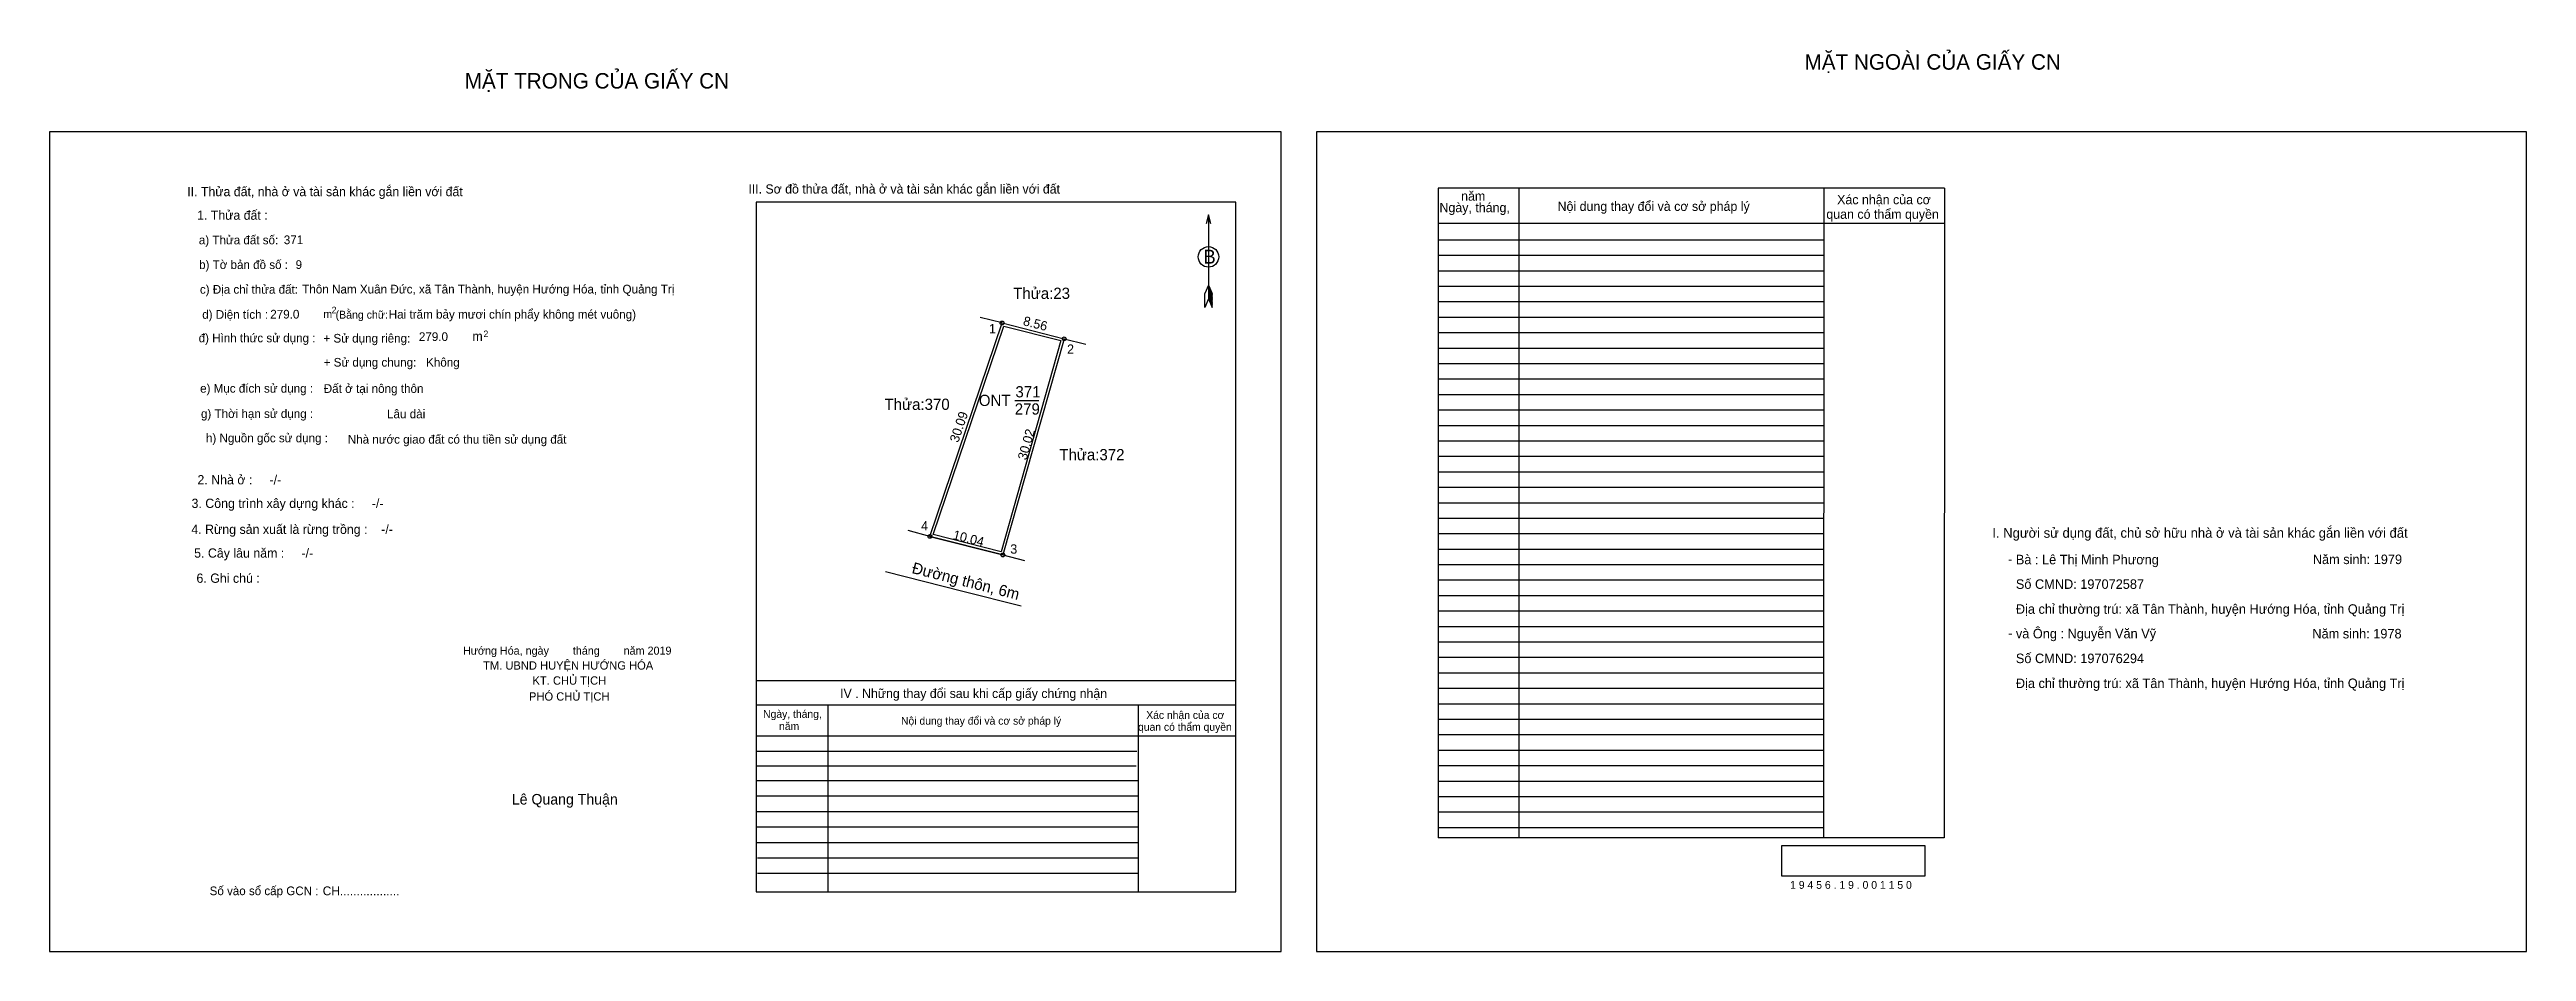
# Model space of a CAD drawing. Extents: x 539450 to 539781, y 1836830 to 1836951.
import ezdxf

# ---------------------------------------------------------------- set-up
doc = ezdxf.new("R2010")
doc.units = 0
for name, color, linetype in [('Default', 7, 'Continuous'), ('Level 1', 7, 'Continuous'), ('Level 10', 7, 'Continuous'), ('Level 11', 7, 'Continuous'), ('Level 13', 7, 'Continuous'), ('Level 27', 7, 'Continuous'), ('Level 35', 7, 'Continuous'), ('Level 36', 7, 'Continuous'), ('Level 40', 7, 'Continuous'), ('Level 49', 7, 'Continuous'), ('Level 5', 7, 'Continuous'), ('Level 52', 7, 'Continuous'), ('Level 55', 7, 'Continuous'), ('Level 6', 7, 'Continuous'), ('Level 7', 7, 'Continuous'), ('Level 8', 7, 'Continuous'), ('Level 9', 7, 'Continuous')]:
    doc.layers.add(name, color=color, linetype=linetype)

msp = doc.modelspace()

# ---------------------------------------------------------------- linework, layer by layer
at = {"layer": 'Level 1'}
for p, q in [((539450.32, 1836939.92), (539450.32, 1836939.92)), ((539619.51, 1836939.92), (539619.51, 1836939.92)), ((539605.1, 1836928.84), (539605.1, 1836917.59)), ((539604.6, 1836916.44), (539604.63, 1836918.3)), ((539605.1, 1836917.59), (539604.6, 1836916.44)), ((539605.1, 1836919.45), (539604.63, 1836918.3)), ((539605.1, 1836919.45), (539605.57, 1836918.3)), ((539605.1, 1836919.29), (539605.57, 1836918.13)), ((539605.1, 1836919.12), (539605.57, 1836917.97)), ((539605.1, 1836918.96), (539605.58, 1836917.8)), ((539605.1, 1836918.8), (539605.58, 1836917.64)), ((539605.1, 1836918.63), (539605.58, 1836917.47)), ((539605.1, 1836918.47), (539605.58, 1836917.3)), ((539605.1, 1836918.31), (539605.59, 1836917.13)), ((539605.1, 1836918.15), (539605.59, 1836916.97)), ((539605.1, 1836917.99), (539605.59, 1836916.8)), ((539605.1, 1836917.83), (539605.59, 1836916.64)), ((539605.1, 1836917.59), (539605.59, 1836916.44)), ((539605.59, 1836916.44), (539605.57, 1836918.3)), ((539614.8, 1836830.42), (539614.8, 1836830.42)), ((539781.12, 1836830.42), (539781.12, 1836830.42))]:
    msp.add_line(p, q, dxfattribs=at)
msp.add_lwpolyline([(539605.42, 1836927.64), (539605.1, 1836928.84), (539604.77, 1836927.64)], dxfattribs=at)
msp.add_circle((539605.1, 1836923.21), 1.37, dxfattribs=at)
at = {"layer": 'Level 10'}
msp.add_line((539567.9, 1836885.87), (539577.63, 1836883.39), dxfattribs=at)
for points in [[(539567.9, 1836885.87), (539577.53, 1836914.38), (539585.83, 1836912.27), (539577.63, 1836883.39)], [(539568.35, 1836886.12), (539577.76, 1836913.96), (539585.4, 1836912.02), (539577.39, 1836883.81)]]:
    msp.add_lwpolyline(points, close=True, dxfattribs=at)
at = {"layer": 'Level 11'}
for centre in [(539577.53, 1836914.38), (539585.83, 1836912.27), (539567.9, 1836885.87), (539567.9, 1836885.87), (539577.63, 1836883.39)]:
    msp.add_circle(centre, 0.25, dxfattribs=at)
at = {"layer": 'Level 27'}
for p, q in [((539577.53, 1836914.38), (539574.62, 1836915.12)), ((539585.83, 1836912.27), (539588.74, 1836911.53)), ((539567.9, 1836885.87), (539565, 1836886.65)), ((539577.63, 1836883.39), (539580.54, 1836882.65))]:
    msp.add_line(p, q, dxfattribs=at)
at = {"layer": 'Level 35'}
for p, q in [((539561.96, 1836881.18), (539572.31, 1836878.55)), ((539572.31, 1836878.55), (539580.08, 1836876.58))]:
    msp.add_line(p, q, dxfattribs=at)
at = {"layer": 'Level 40'}
msp.add_lwpolyline([(539450.32, 1836830.42), (539614.8, 1836830.42), (539614.8, 1836939.92), (539450.32, 1836939.92)], close=True, dxfattribs=at)
at = {"layer": 'Level 52'}
for p, q in [((539703.4, 1836932.39), (539635.76, 1836932.39)), ((539635.76, 1836932.39), (539635.76, 1836845.59)), ((539646.54, 1836932.39), (539646.54, 1836845.59)), ((539687.27, 1836932.39), (539687.24, 1836845.59)), ((539703.4, 1836932.39), (539703.37, 1836845.59)), ((539703.4, 1836927.67), (539635.76, 1836927.67)), ((539687.27, 1836925.45), (539635.76, 1836925.45)), ((539687.27, 1836923.39), (539635.76, 1836923.39)), ((539687.27, 1836921.32), (539635.76, 1836921.32)), ((539687.27, 1836919.26), (539635.76, 1836919.26)), ((539687.27, 1836917.19), (539635.76, 1836917.19)), ((539687.27, 1836915.12), (539635.76, 1836915.12)), ((539687.26, 1836913.06), (539635.76, 1836913.06)), ((539687.26, 1836910.99), (539635.76, 1836910.99)), ((539687.26, 1836908.93), (539635.76, 1836908.93)), ((539687.26, 1836906.86), (539635.76, 1836906.86)), ((539687.26, 1836904.79), (539635.76, 1836904.79)), ((539687.26, 1836902.73), (539635.76, 1836902.73)), ((539687.26, 1836900.66), (539635.76, 1836900.66)), ((539687.26, 1836898.6), (539635.76, 1836898.6)), ((539687.26, 1836896.53), (539635.76, 1836896.53)), ((539687.26, 1836894.46), (539635.76, 1836894.46)), ((539687.26, 1836892.4), (539635.76, 1836892.4)), ((539687.26, 1836890.33), (539635.76, 1836890.33)), ((539687.26, 1836888.27), (539635.76, 1836888.27)), ((539687.25, 1836886.2), (539635.76, 1836886.2)), ((539687.25, 1836884.13), (539635.76, 1836884.13)), ((539687.25, 1836882.07), (539635.76, 1836882.07)), ((539687.25, 1836880), (539635.76, 1836880)), ((539687.25, 1836877.94), (539635.76, 1836877.94)), ((539687.25, 1836875.87), (539635.76, 1836875.87)), ((539687.25, 1836873.8), (539635.76, 1836873.8)), ((539687.25, 1836871.74), (539635.76, 1836871.74)), ((539687.25, 1836869.67), (539635.76, 1836869.67)), ((539687.25, 1836867.61), (539635.76, 1836867.61)), ((539687.25, 1836865.54), (539635.76, 1836865.54)), ((539687.25, 1836863.47), (539635.76, 1836863.47)), ((539687.25, 1836861.41), (539635.76, 1836861.41)), ((539687.25, 1836859.34), (539635.76, 1836859.34)), ((539687.24, 1836857.28), (539635.76, 1836857.28)), ((539687.24, 1836855.21), (539635.76, 1836855.21)), ((539687.24, 1836853.14), (539635.76, 1836853.14)), ((539687.24, 1836851.08), (539635.76, 1836851.08)), ((539687.24, 1836849.01), (539635.76, 1836849.01)), ((539687.24, 1836846.95), (539635.76, 1836846.95)), ((539703.37, 1836845.59), (539635.76, 1836845.59))]:
    msp.add_line(p, q, dxfattribs=at)
msp.add_lwpolyline([(539619.51, 1836830.42), (539781.12, 1836830.42), (539781.12, 1836939.92), (539619.51, 1836939.92)], close=True, dxfattribs=at)
at = {"layer": 'Level 6'}
msp.add_lwpolyline([(539681.69, 1836844.59), (539700.77, 1836844.59), (539700.77, 1836840.49), (539681.69, 1836840.49)], close=True, dxfattribs=at)
at = {"layer": 'Level 7'}
for p, q in [((539595.54, 1836857.14), (539544.69, 1836857.14)), ((539595.45, 1836855.18), (539544.69, 1836855.18)), ((539595.71, 1836853.22), (539544.69, 1836853.22)), ((539595.71, 1836851.15), (539544.69, 1836851.15)), ((539595.71, 1836849.09), (539544.69, 1836849.09)), ((539595.71, 1836847.02), (539544.69, 1836847.02)), ((539595.71, 1836844.95), (539544.69, 1836844.95)), ((539595.71, 1836842.89), (539544.86, 1836842.89)), ((539595.71, 1836840.82), (539544.86, 1836840.82))]:
    msp.add_line(p, q, dxfattribs=at)
at = {"layer": 'Level 8'}
for p, q in [((539608.74, 1836930.54), (539544.69, 1836930.54)), ((539544.69, 1836930.54), (539544.69, 1836838.39)), ((539608.74, 1836838.39), (539608.74, 1836930.54)), ((539608.74, 1836866.57), (539544.69, 1836866.57)), ((539608.74, 1836863.32), (539544.69, 1836863.32)), ((539554.25, 1836863.32), (539554.25, 1836838.39)), ((539595.71, 1836863.32), (539595.71, 1836838.39)), ((539608.74, 1836859.19), (539544.69, 1836859.19)), ((539544.69, 1836838.39), (539608.74, 1836838.39))]:
    msp.add_line(p, q, dxfattribs=at)
at = {"layer": 'Level 9'}
msp.add_line((539579.22, 1836904.04), (539582.46, 1836904.04), dxfattribs=at)

# ---------------------------------------------------------------- texts
at = {"layer": 'Default'}
for s, p in [('e) Mục đích sử dụng :', (539470.43, 1836905.07)), ('g) Thời hạn sử dụng :', (539470.54, 1836901.69)), ('h) Nguồn gốc sử dụng :', (539471.21, 1836898.44)), ('Nhà nước giao đất có thu tiền sử dụng đất', (539490.15, 1836898.26))]:
    msp.add_text(s, height=1.159, dxfattribs=at).set_placement(p)
at = {"layer": 'Level 1'}
msp.add_text('B', height=1.86, dxfattribs=at).set_placement((539604.41, 1836922.31))
at = {"layer": 'Level 13'}
for s, p in [('ONT', (539574.43, 1836903.29)), ('279', (539579.23, 1836902.14)), ('371', (539579.32, 1836904.44))]:
    msp.add_text(s, height=1.5, dxfattribs=at).set_placement(p)
at = {"layer": 'Level 36'}
for s, p in [('Thửa:23', (539579.02, 1836917.6)), ('Thửa:370', (539561.83, 1836902.77)), ('Thửa:372', (539585.18, 1836896.04))]:
    msp.add_text(s, height=1.5, dxfattribs=at).set_placement(p)
at = {"layer": 'Level 49'}
for s, rotation, p in [('8.56', 345.7366, (539580.25, 1836914.1)), ('30.09', 71.3363, (539571.68, 1836898.32)), ('30.02', 74.149, (539580.79, 1836895.98)), ('10.04', 345.7008, (539570.88, 1836885.52))]:
    msp.add_text(s, height=1.25, rotation=rotation, dxfattribs=at).set_placement(p)
at = {"layer": 'Level 5'}
msp.add_text('Đường thôn, 6m', height=1.5, rotation=345.7476, dxfattribs=at).set_placement((539565.39, 1836880.99))
at = {"layer": 'Level 52'}
for s, height, p in [('Ngày, tháng,', 1.2396, (539635.95, 1836929.18)), ('năm', 1.24, (539638.84, 1836930.72)), ('Nội dung thay đổi và cơ sở pháp lý', 1.2396, (539651.72, 1836929.35)), ('Xác nhận của cơ', 1.2396, (539689.06, 1836930.24)), (' quan có thẩm quyền', 1.2396, (539687.16, 1836928.3))]:
    msp.add_text(s, height=height, dxfattribs=at).set_placement(p)
at = {"layer": 'Level 55'}
for s, height, p in [('370', 0.055, (539577.47, 1836914.32)), ('1', 0.2, (539577.47, 1836914.38)), ('23', 0.055, (539577.49, 1836914.32)), ('23', 0.055, (539577.49, 1836914.32)), ('372', 0.055, (539585.77, 1836912.22)), ('372', 0.055, (539585.77, 1836912.22)), ('2', 0.2, (539585.76, 1836912.27)), ('23', 0.055, (539585.79, 1836912.22)), ('23', 0.055, (539585.79, 1836912.22)), ('4', 0.2, (539567.83, 1836885.87)), ('370', 0.055, (539567.84, 1836885.81)), ('0', 0.055, (539567.88, 1836885.81)), ('372', 0.055, (539577.57, 1836883.33)), ('372', 0.055, (539577.57, 1836883.33)), ('3', 0.2, (539577.57, 1836883.39)), ('0', 0.055, (539577.61, 1836883.33))]:
    msp.add_text(s, height=height, dxfattribs=at).set_placement(p)
at = {"layer": 'Level 6'}
for s, height, p in [('371', 1.164, (539481.6, 1836924.91)), ('9', 1.16, (539483.18, 1836921.6)), ('Thôn Nam Xuân Đức, xã Tân Thành, huyện Hướng Hóa, tỉnh Quảng Trị', 1.1652, (539484.06, 1836918.32)), ('279.0', 1.164, (539479.79, 1836914.97)), ('Hai trăm bảy mươi chín phẩy không mét vuông)', 1.1636, (539495.62, 1836914.96)), ('279.0', 1.164, (539499.64, 1836911.97)), ('Đất ở tại nông thôn', 1.1652, (539486.94, 1836905.04)), ('Lâu dài', 1.165, (539495.39, 1836901.65)), ('Bà : Lê Thị Minh Phương', 1.2726, (539712.93, 1836882.14)), ('Năm sinh: 1979', 1.2726, (539752.59, 1836882.17)), ('Số CMND: 197072587', 1.2726, (539712.93, 1836878.86)), ('Địa chỉ thường trú: xã Tân Thành, huyện Hướng Hóa, tỉnh Quảng Trị', 1.2726, (539712.93, 1836875.53)), ('và Ông : Nguyễn Văn Vỹ', 1.2726, (539712.93, 1836872.25)), ('Năm sinh: 1978', 1.2726, (539752.53, 1836872.24)), ('Số CMND: 197076294', 1.2726, (539712.93, 1836868.94)), ('Địa chỉ thường trú: xã Tân Thành, huyện Hướng Hóa, tỉnh Quảng Trị', 1.2726, (539712.93, 1836865.61)), ('1 9 4 5 6 . 1 9 . 0 0 1 1 5 0', 1.0413, (539682.78, 1836838.79))]:
    msp.add_text(s, height=height, dxfattribs=at).set_placement(p)
at = {"layer": 'Level 7'}
for s, height, p in [('MẶT NGOÀI CỦA GIẤY CN', 2.0659, (539684.71, 1836948.22)), ('MẶT TRONG CỦA GIẤY CN', 2.0659, (539505.77, 1836945.7)), ('II. Thửa đất, nhà ở và tài sản khác gắn liền với đất', 1.2292, (539468.71, 1836931.32)), ('III. Sơ đồ thửa đất, nhà ở và tài sản khác gắn liền với đất', 1.2292, (539543.65, 1836931.67)), ('1. Thửa đất :', 1.2292, (539470.03, 1836928.17)), ('a) Thửa đất số:', 1.159, (539470.26, 1836924.89)), ('b) Tờ bản đồ số :', 1.159, (539470.29, 1836921.59)), ('c) Địa chỉ thửa đất:', 1.159, (539470.4, 1836918.29)), ('d) Diện tích :', 1.159, (539470.71, 1836914.94)), ('m', 1.05, (539486.89, 1836915.05)), ('2', 0.878, (539487.99, 1836915.67)), ('(Bằng chữ:', 1.054, (539488.52, 1836914.96)), ('đ) Hình thức sử dụng :', 1.159, (539470.23, 1836911.8)), ('+ Sử dụng riêng:', 1.159, (539486.9, 1836911.76)), ('m', 1.24, (539506.79, 1836911.99)), ('2', 0.878, (539508.27, 1836912.49)), ('+ Sử dụng chung:', 1.159, (539486.93, 1836908.55)), ('Không', 1.159, (539500.61, 1836908.55)), ('2. Nhà ở :     -/-', 1.2362, (539470.07, 1836892.82)), ('3. Công trình xây dựng khác :     -/-', 1.2362, (539469.28, 1836889.67)), ('4. Rừng sản xuất là rừng trồng :    -/-', 1.2362, (539469.25, 1836886.2)), ('I. Người sử dụng đất, chủ sở hữu nhà ở và tài sản khác gắn liền với đất', 1.3015, (539709.79, 1836885.69)), ('5. Cây lâu năm :     -/-', 1.2362, (539469.63, 1836883.03)), ('6. Ghi chú :', 1.2362, (539469.94, 1836879.67)), ('-', 1.32, (539711.88, 1836882.18)), ('Hướng Hóa, ngày        tháng        năm 2019', 1.074, (539505.53, 1836870.07)), ('-', 1.32, (539711.9, 1836872.29)), ('TM. UBND HUYỆN HƯỚNG HÓA', 1.1129, (539508.22, 1836868.07)), ('KT. CHỦ TỊCH', 1.1129, (539514.82, 1836866.06)), ('PHÓ CHỦ TỊCH', 1.1128, (539514.35, 1836863.93)), ('IV . Những thay đổi sau khi cấp giấy chứng nhận', 1.2292, (539555.91, 1836864.28)), ('Ngày, tháng,', 1.033, (539545.62, 1836861.63)), ('năm', 1.033, (539547.75, 1836860)), ('Nội dung thay đổi và cơ sở pháp lý', 1.033, (539564.04, 1836860.72)), (' quan có thẩm quyền', 1.033, (539595.31, 1836859.9)), ('Xác nhận của cơ', 1.033, (539596.79, 1836861.49)), ('Lê Quang Thuận', 1.4095, (539512.06, 1836850.05)), ('Số vào sổ cấp GCN :', 1.1569, (539471.7, 1836837.94)), ('CH..................', 1.19, (539486.8, 1836837.92))]:
    msp.add_text(s, height=height, dxfattribs=at).set_placement(p)
at = {"layer": 'Level 9'}
for s, p in [('1', (539575.78, 1836912.99)), ('2', (539586.21, 1836910.26)), ('4', (539566.72, 1836886.66)), ('3', (539578.63, 1836883.56))]:
    msp.add_text(s, height=1.25, dxfattribs=at).set_placement(p)

doc.saveas('drawing.dxf')
